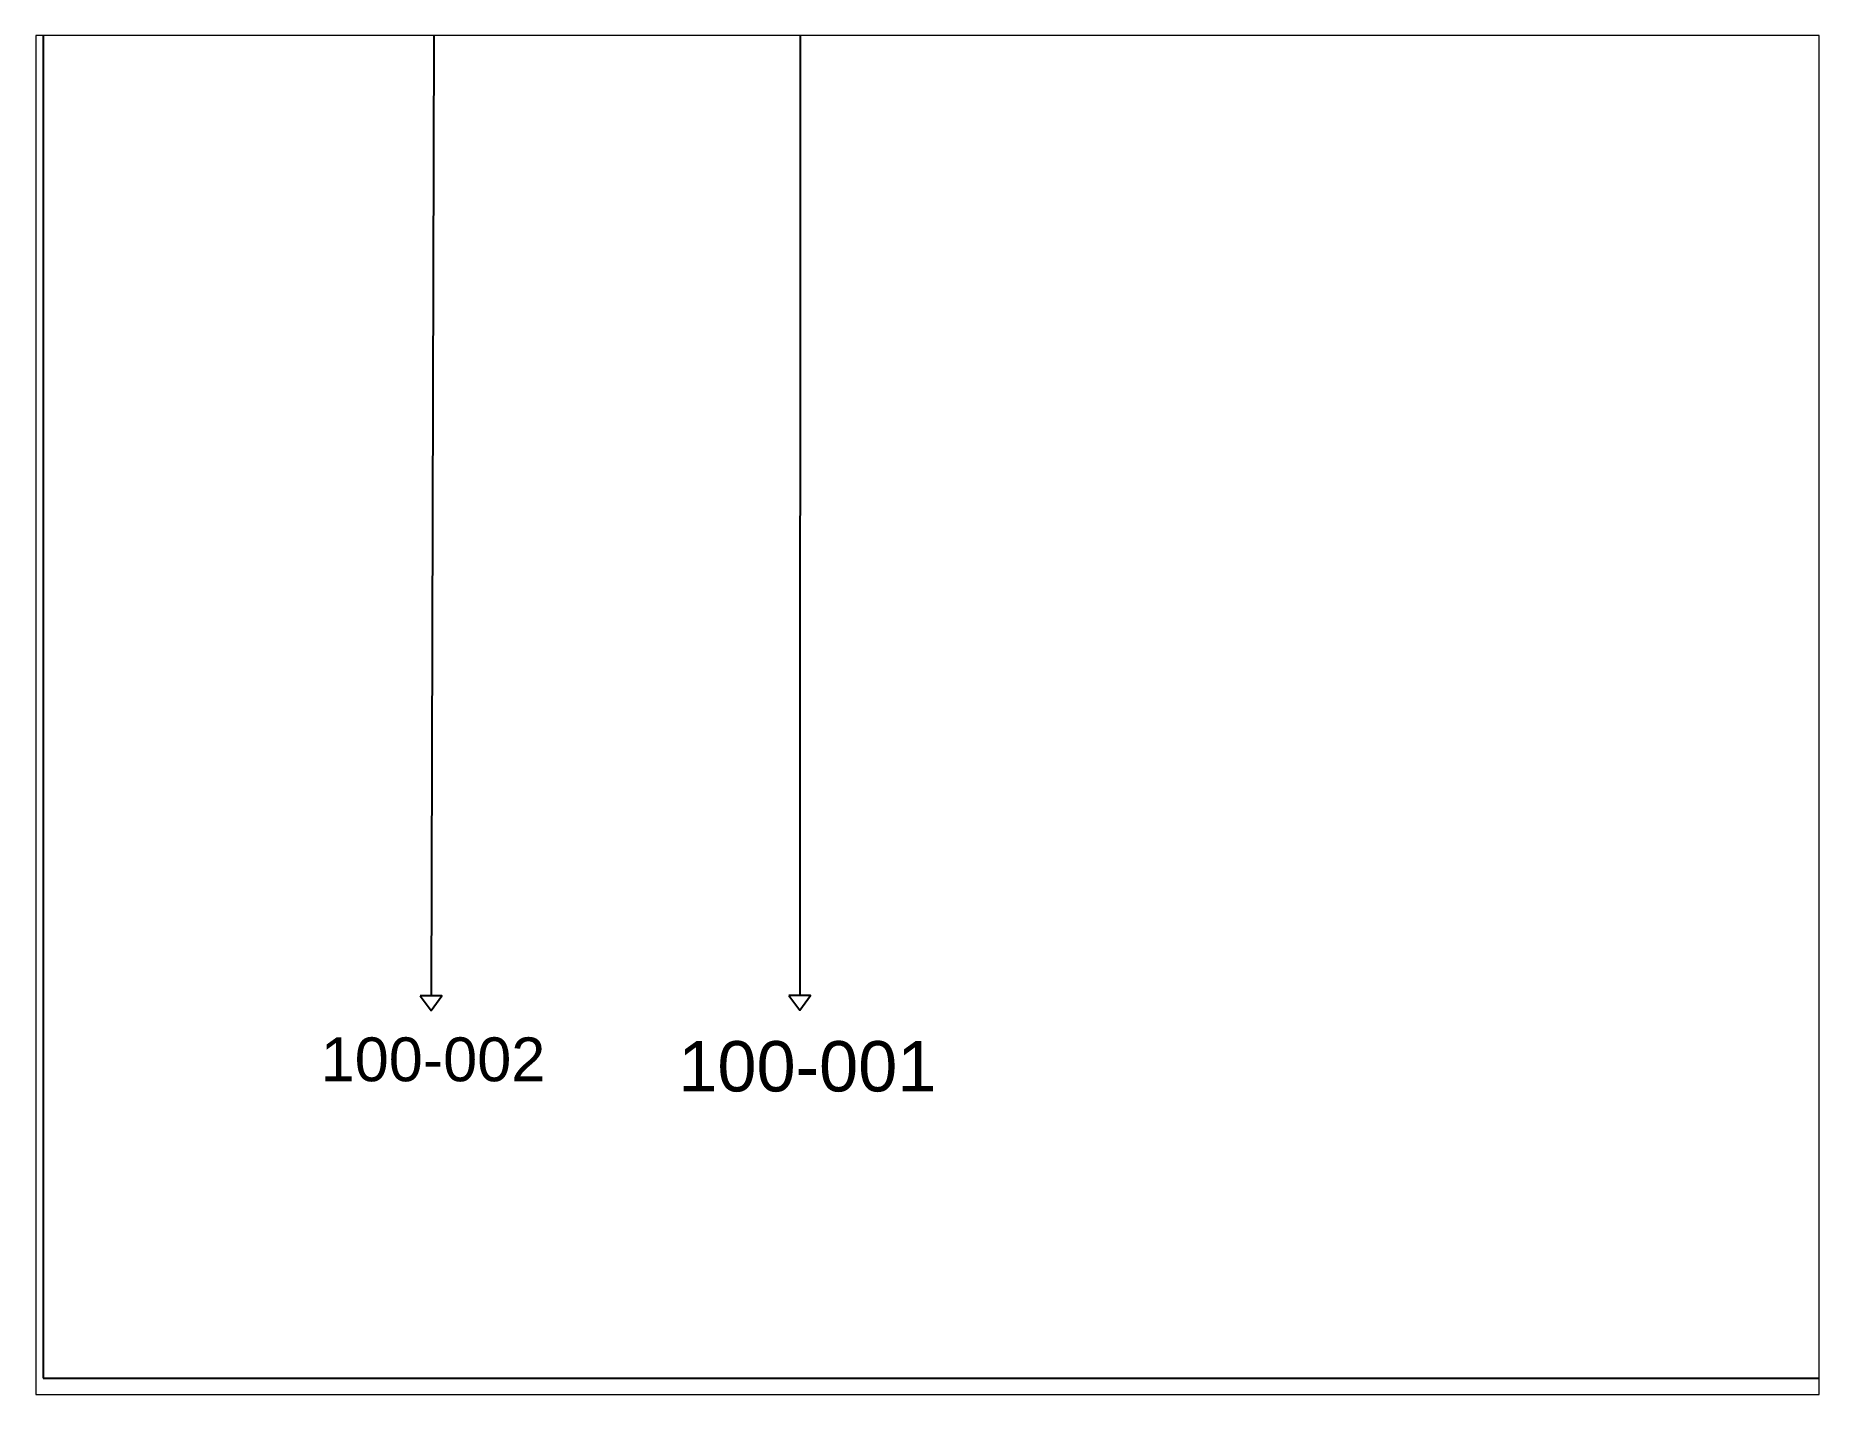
# Paper-space layout 'Layout1' of a CAD drawing. Header units: inches. Extents: x 1.05 to 9.45, y 0.8 to 7.2.
# The model-space entities are those that its viewports show. They can reach past a viewport. Long polylines and large blocks are cut down to what shows.
import ezdxf

# ---------------------------------------------------------------- set-up
doc = ezdxf.new("R2010")
doc.units = ezdxf.units.IN
doc.header["$MEASUREMENT"] = 0
doc.styles.get("Standard").update_dxf_attribs({"font": 'arial.ttf'})

msp = doc.modelspace()

# ---------------------------------------------------------------- linework, layer by layer
for p, q in [((2.651, 9.47), (2.632, 2.594)), ((5.137, 9.166), (5.134, 2.594)), ((5.154, 9.166), (17.945, 9.126))]:
    msp.add_line(p, q)
for points in [[(0, 0), (36.957, 0), (36.957, 26.878), (0, 26.878)], [(2.559, 2.594), (2.632, 2.495), (2.706, 2.594)], [(5.06, 2.596), (5.134, 2.497), (5.207, 2.596)]]:
    msp.add_lwpolyline(points, close=True)

# ---------------------------------------------------------------- texts
at = {"attachment_point": 1}
for s, width, gutter_width, insert, char_height in [('100-002', 3.04208, 1.486, (1.883, 2.312), 0.2973), ('100-001', 3.49736, 1.709, (4.309, 2.287), 0.3417)]:
    msp.add_mtext_dynamic_manual_height_columns(s, width=width, gutter_width=gutter_width, heights=[0], dxfattribs=dict(at, insert=insert, char_height=char_height))

psp = doc.layouts.get("Layout1")

# ---------------------------------------------------------------- viewports
at = {"layer": '0'}
psp.add_viewport(center=(5.25, 4), size=(8.4, 6.4), view_center_point=(6, 4.5), view_height=9.220012, dxfattribs=at)

doc.saveas('drawing.dxf')
